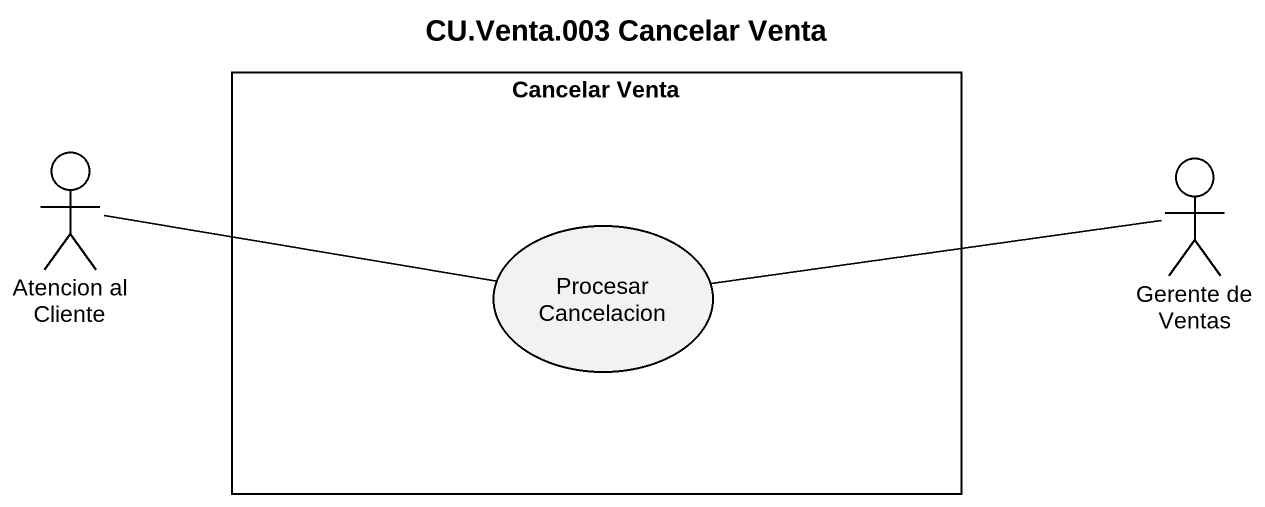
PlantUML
@startuml
title CU.Venta.003 Cancelar Venta
rectangle "Cancelar Venta" as Cancelar_Venta {
  usecase "Procesar Cancelacion" as Procesar_Cancelacion
}
actor "Atencion al Cliente" as Atencion_al_Cliente
actor "Gerente de Ventas" as Gerente_de_Ventas
Atencion_al_Cliente -right- Procesar_Cancelacion
Gerente_de_Ventas -left- Procesar_Cancelacion
@enduml
